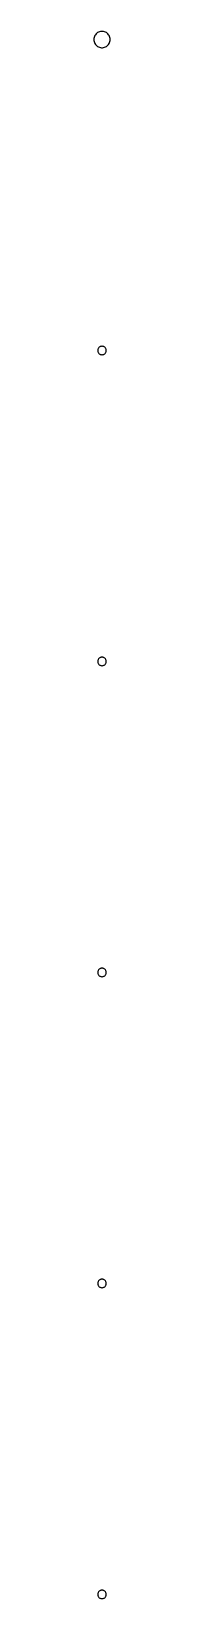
# Model space of a CAD drawing. Header units: metres. Extents: x -3 to 3, y -1 to 553.
import ezdxf

# ---------------------------------------------------------------- set-up
doc = ezdxf.new("R2010")
doc.units = ezdxf.units.M

msp = doc.modelspace()

# ---------------------------------------------------------------- linework, layer by layer
for p, q in [((-2.88, 550.36), (-2.9, 550)), ((-2.9, 550), (-2.88, 549.64)), ((-2.81, 550.72), (-2.88, 550.36)), ((-2.88, 549.64), (-2.81, 549.28)), ((-2.7, 551.07), (-2.81, 550.72)), ((-2.81, 549.28), (-2.7, 548.93)), ((-2.54, 551.4), (-2.7, 551.07)), ((-2.7, 548.93), (-2.54, 548.6)), ((-2.35, 551.71), (-2.54, 551.4)), ((-2.11, 551.99), (-2.35, 551.71)), ((-1.85, 552.23), (-2.11, 551.99)), ((-1.55, 552.45), (-1.85, 552.23)), ((-1.23, 552.62), (-1.55, 552.45)), ((-0.9, 552.76), (-1.23, 552.62)), ((-0.54, 552.85), (-0.9, 552.76)), ((-0.18, 552.89), (-0.54, 552.85)), ((0.18, 552.89), (-0.18, 552.89)), ((0.54, 552.85), (0.18, 552.89)), ((0.9, 552.76), (0.54, 552.85)), ((1.23, 552.62), (0.9, 552.76)), ((1.55, 552.45), (1.23, 552.62)), ((1.85, 552.23), (1.55, 552.45)), ((2.11, 551.99), (1.85, 552.23)), ((2.35, 551.71), (2.11, 551.99)), ((2.54, 551.4), (2.35, 551.71)), ((2.7, 551.07), (2.54, 551.4)), ((2.54, 548.6), (2.7, 548.93)), ((2.81, 550.72), (2.7, 551.07)), ((2.7, 548.93), (2.81, 549.28)), ((2.88, 550.36), (2.81, 550.72)), ((2.81, 549.28), (2.88, 549.64)), ((2.9, 550), (2.88, 550.36)), ((2.88, 549.64), (2.9, 550)), ((-2.54, 548.6), (-2.35, 548.29)), ((-2.35, 548.29), (-2.11, 548.01)), ((-2.11, 548.01), (-1.85, 547.77)), ((-1.85, 547.77), (-1.55, 547.55)), ((-1.55, 547.55), (-1.23, 547.38)), ((-1.23, 547.38), (-0.9, 547.24)), ((-0.9, 547.24), (-0.54, 547.15)), ((-0.54, 547.15), (-0.18, 547.11)), ((-0.18, 547.11), (0.18, 547.11)), ((0.18, 547.11), (0.54, 547.15)), ((0.54, 547.15), (0.9, 547.24)), ((0.9, 547.24), (1.23, 547.38)), ((1.23, 547.38), (1.55, 547.55)), ((1.55, 547.55), (1.85, 547.77)), ((1.85, 547.77), (2.11, 548.01)), ((2.11, 548.01), (2.35, 548.29)), ((2.35, 548.29), (2.54, 548.6)), ((-1.49, 440.19), (-1.5, 440)), ((-1.5, 440), (-1.49, 439.81)), ((-1.45, 440.37), (-1.49, 440.19)), ((-1.49, 439.81), (-1.45, 439.63)), ((-1.39, 440.55), (-1.45, 440.37)), ((-1.45, 439.63), (-1.39, 439.45)), ((-1.31, 440.72), (-1.39, 440.55)), ((-1.39, 439.45), (-1.31, 439.28)), ((-1.21, 440.88), (-1.31, 440.72)), ((-1.31, 439.28), (-1.21, 439.12)), ((-1.09, 441.03), (-1.21, 440.88)), ((-1.21, 439.12), (-1.09, 438.97)), ((-0.96, 441.16), (-1.09, 441.03)), ((-1.09, 438.97), (-0.96, 438.84)), ((-0.8, 441.27), (-0.96, 441.16)), ((-0.96, 438.84), (-0.8, 438.73)), ((-0.64, 441.36), (-0.8, 441.27)), ((-0.8, 438.73), (-0.64, 438.64)), ((-0.46, 441.43), (-0.64, 441.36)), ((-0.64, 438.64), (-0.46, 438.57)), ((-0.28, 441.47), (-0.46, 441.43)), ((-0.46, 438.57), (-0.28, 438.53)), ((-0.09, 441.5), (-0.28, 441.47)), ((-0.28, 438.53), (-0.09, 438.5)), ((0.09, 441.5), (-0.09, 441.5)), ((-0.09, 438.5), (0.09, 438.5)), ((0.28, 441.47), (0.09, 441.5)), ((0.09, 438.5), (0.28, 438.53)), ((0.46, 441.43), (0.28, 441.47)), ((0.28, 438.53), (0.46, 438.57)), ((0.64, 441.36), (0.46, 441.43)), ((0.46, 438.57), (0.64, 438.64)), ((0.8, 441.27), (0.64, 441.36)), ((0.64, 438.64), (0.8, 438.73)), ((0.96, 441.16), (0.8, 441.27)), ((0.8, 438.73), (0.96, 438.84)), ((1.09, 441.03), (0.96, 441.16)), ((0.96, 438.84), (1.09, 438.97)), ((1.21, 440.88), (1.09, 441.03)), ((1.09, 438.97), (1.21, 439.12)), ((1.31, 440.72), (1.21, 440.88)), ((1.21, 439.12), (1.31, 439.28)), ((1.39, 440.55), (1.31, 440.72)), ((1.31, 439.28), (1.39, 439.45)), ((1.45, 440.37), (1.39, 440.55)), ((1.39, 439.45), (1.45, 439.63)), ((1.49, 440.19), (1.45, 440.37)), ((1.45, 439.63), (1.49, 439.81)), ((1.5, 440), (1.49, 440.19)), ((1.49, 439.81), (1.5, 440)), ((-1.49, 330.19), (-1.5, 330)), ((-1.5, 330), (-1.49, 329.81)), ((-1.45, 330.37), (-1.49, 330.19)), ((-1.49, 329.81), (-1.45, 329.63)), ((-1.39, 330.55), (-1.45, 330.37)), ((-1.45, 329.63), (-1.39, 329.45)), ((-1.31, 330.72), (-1.39, 330.55)), ((-1.39, 329.45), (-1.31, 329.28)), ((-1.21, 330.88), (-1.31, 330.72)), ((-1.31, 329.28), (-1.21, 329.12)), ((-1.09, 331.03), (-1.21, 330.88)), ((-1.21, 329.12), (-1.09, 328.97)), ((-0.96, 331.16), (-1.09, 331.03)), ((-1.09, 328.97), (-0.96, 328.84)), ((-0.8, 331.27), (-0.96, 331.16)), ((-0.96, 328.84), (-0.8, 328.73)), ((-0.64, 331.36), (-0.8, 331.27)), ((-0.8, 328.73), (-0.64, 328.64)), ((-0.46, 331.43), (-0.64, 331.36)), ((-0.64, 328.64), (-0.46, 328.57)), ((-0.28, 331.47), (-0.46, 331.43)), ((-0.46, 328.57), (-0.28, 328.53)), ((-0.09, 331.5), (-0.28, 331.47)), ((-0.28, 328.53), (-0.09, 328.5)), ((0.09, 331.5), (-0.09, 331.5)), ((-0.09, 328.5), (0.09, 328.5)), ((0.28, 331.47), (0.09, 331.5)), ((0.09, 328.5), (0.28, 328.53)), ((0.46, 331.43), (0.28, 331.47)), ((0.28, 328.53), (0.46, 328.57)), ((0.64, 331.36), (0.46, 331.43)), ((0.46, 328.57), (0.64, 328.64)), ((0.8, 331.27), (0.64, 331.36)), ((0.64, 328.64), (0.8, 328.73)), ((0.96, 331.16), (0.8, 331.27)), ((0.8, 328.73), (0.96, 328.84)), ((1.09, 331.03), (0.96, 331.16)), ((0.96, 328.84), (1.09, 328.97)), ((1.21, 330.88), (1.09, 331.03)), ((1.09, 328.97), (1.21, 329.12)), ((1.31, 330.72), (1.21, 330.88)), ((1.21, 329.12), (1.31, 329.28)), ((1.39, 330.55), (1.31, 330.72)), ((1.31, 329.28), (1.39, 329.45)), ((1.45, 330.37), (1.39, 330.55)), ((1.39, 329.45), (1.45, 329.63)), ((1.49, 330.19), (1.45, 330.37)), ((1.45, 329.63), (1.49, 329.81)), ((1.5, 330), (1.49, 330.19)), ((1.49, 329.81), (1.5, 330)), ((-1.49, 220.19), (-1.5, 220)), ((-1.5, 220), (-1.49, 219.81)), ((-1.45, 220.37), (-1.49, 220.19)), ((-1.49, 219.81), (-1.45, 219.63)), ((-1.39, 220.55), (-1.45, 220.37)), ((-1.45, 219.63), (-1.39, 219.45)), ((-1.31, 220.72), (-1.39, 220.55)), ((-1.39, 219.45), (-1.31, 219.28)), ((-1.21, 220.88), (-1.31, 220.72)), ((-1.31, 219.28), (-1.21, 219.12)), ((-1.09, 221.03), (-1.21, 220.88)), ((-1.21, 219.12), (-1.09, 218.97)), ((-0.96, 221.16), (-1.09, 221.03)), ((-1.09, 218.97), (-0.96, 218.84)), ((-0.8, 221.27), (-0.96, 221.16)), ((-0.96, 218.84), (-0.8, 218.73)), ((-0.64, 221.36), (-0.8, 221.27)), ((-0.8, 218.73), (-0.64, 218.64)), ((-0.46, 221.43), (-0.64, 221.36)), ((-0.64, 218.64), (-0.46, 218.57)), ((-0.28, 221.47), (-0.46, 221.43)), ((-0.46, 218.57), (-0.28, 218.53)), ((-0.09, 221.5), (-0.28, 221.47)), ((-0.28, 218.53), (-0.09, 218.5)), ((0.09, 221.5), (-0.09, 221.5)), ((-0.09, 218.5), (0.09, 218.5)), ((0.28, 221.47), (0.09, 221.5)), ((0.09, 218.5), (0.28, 218.53)), ((0.46, 221.43), (0.28, 221.47)), ((0.28, 218.53), (0.46, 218.57)), ((0.64, 221.36), (0.46, 221.43)), ((0.46, 218.57), (0.64, 218.64)), ((0.8, 221.27), (0.64, 221.36)), ((0.64, 218.64), (0.8, 218.73)), ((0.96, 221.16), (0.8, 221.27)), ((0.8, 218.73), (0.96, 218.84)), ((1.09, 221.03), (0.96, 221.16)), ((0.96, 218.84), (1.09, 218.97)), ((1.21, 220.88), (1.09, 221.03)), ((1.09, 218.97), (1.21, 219.12)), ((1.31, 220.72), (1.21, 220.88)), ((1.21, 219.12), (1.31, 219.28)), ((1.39, 220.55), (1.31, 220.72)), ((1.31, 219.28), (1.39, 219.45)), ((1.45, 220.37), (1.39, 220.55)), ((1.39, 219.45), (1.45, 219.63)), ((1.49, 220.19), (1.45, 220.37)), ((1.45, 219.63), (1.49, 219.81)), ((1.5, 220), (1.49, 220.19)), ((1.49, 219.81), (1.5, 220)), ((-1.21, 110.88), (-1.31, 110.72)), ((-1.09, 111.03), (-1.21, 110.88)), ((-0.96, 111.16), (-1.09, 111.03)), ((-0.8, 111.27), (-0.96, 111.16)), ((-0.64, 111.36), (-0.8, 111.27)), ((-0.46, 111.43), (-0.64, 111.36)), ((-0.28, 111.47), (-0.46, 111.43)), ((-0.09, 111.5), (-0.28, 111.47)), ((0.09, 111.5), (-0.09, 111.5)), ((0.28, 111.47), (0.09, 111.5)), ((0.46, 111.43), (0.28, 111.47)), ((0.64, 111.36), (0.46, 111.43)), ((0.8, 111.27), (0.64, 111.36)), ((0.96, 111.16), (0.8, 111.27)), ((1.09, 111.03), (0.96, 111.16)), ((1.21, 110.88), (1.09, 111.03)), ((1.31, 110.72), (1.21, 110.88)), ((-1.49, 110.19), (-1.5, 110)), ((-1.5, 110), (-1.49, 109.81)), ((-1.45, 110.37), (-1.49, 110.19)), ((-1.49, 109.81), (-1.45, 109.63)), ((-1.39, 110.55), (-1.45, 110.37)), ((-1.45, 109.63), (-1.39, 109.45)), ((-1.31, 110.72), (-1.39, 110.55)), ((-1.39, 109.45), (-1.31, 109.28)), ((-1.31, 109.28), (-1.21, 109.12)), ((-1.21, 109.12), (-1.09, 108.97)), ((-1.09, 108.97), (-0.96, 108.84)), ((-0.96, 108.84), (-0.8, 108.73)), ((-0.8, 108.73), (-0.64, 108.64)), ((-0.64, 108.64), (-0.46, 108.57)), ((-0.46, 108.57), (-0.28, 108.53)), ((-0.28, 108.53), (-0.09, 108.5)), ((-0.09, 108.5), (0.09, 108.5)), ((0.09, 108.5), (0.28, 108.53)), ((0.28, 108.53), (0.46, 108.57)), ((0.46, 108.57), (0.64, 108.64)), ((0.64, 108.64), (0.8, 108.73)), ((0.8, 108.73), (0.96, 108.84)), ((0.96, 108.84), (1.09, 108.97)), ((1.09, 108.97), (1.21, 109.12)), ((1.21, 109.12), (1.31, 109.28)), ((1.39, 110.55), (1.31, 110.72)), ((1.31, 109.28), (1.39, 109.45)), ((1.45, 110.37), (1.39, 110.55)), ((1.39, 109.45), (1.45, 109.63)), ((1.49, 110.19), (1.45, 110.37)), ((1.45, 109.63), (1.49, 109.81)), ((1.5, 110), (1.49, 110.19)), ((1.49, 109.81), (1.5, 110)), ((-1.49, 0.19), (-1.5, 0)), ((-1.5, 0), (-1.49, -0.19)), ((-1.45, 0.37), (-1.49, 0.19)), ((-1.39, 0.55), (-1.45, 0.37)), ((-1.31, 0.72), (-1.39, 0.55)), ((-1.21, 0.88), (-1.31, 0.72)), ((-1.09, 1.03), (-1.21, 0.88)), ((-0.96, 1.16), (-1.09, 1.03)), ((-0.8, 1.27), (-0.96, 1.16)), ((-0.64, 1.36), (-0.8, 1.27)), ((-0.46, 1.43), (-0.64, 1.36)), ((-0.28, 1.47), (-0.46, 1.43)), ((-0.09, 1.5), (-0.28, 1.47)), ((0.09, 1.5), (-0.09, 1.5)), ((0.28, 1.47), (0.09, 1.5)), ((0.46, 1.43), (0.28, 1.47)), ((0.64, 1.36), (0.46, 1.43)), ((0.8, 1.27), (0.64, 1.36)), ((0.96, 1.16), (0.8, 1.27)), ((1.09, 1.03), (0.96, 1.16)), ((1.21, 0.88), (1.09, 1.03)), ((1.31, 0.72), (1.21, 0.88)), ((1.39, 0.55), (1.31, 0.72)), ((1.45, 0.37), (1.39, 0.55)), ((1.49, 0.19), (1.45, 0.37)), ((1.5, 0), (1.49, 0.19)), ((1.49, -0.19), (1.5, 0)), ((-1.49, -0.19), (-1.45, -0.37)), ((-1.45, -0.37), (-1.39, -0.55)), ((-1.39, -0.55), (-1.31, -0.72)), ((-1.31, -0.72), (-1.21, -0.88)), ((-1.21, -0.88), (-1.09, -1.03)), ((-1.09, -1.03), (-0.96, -1.16)), ((-0.96, -1.16), (-0.8, -1.27)), ((-0.8, -1.27), (-0.64, -1.36)), ((-0.64, -1.36), (-0.46, -1.43)), ((-0.46, -1.43), (-0.28, -1.47)), ((-0.28, -1.47), (-0.09, -1.5)), ((-0.09, -1.5), (0.09, -1.5)), ((0.09, -1.5), (0.28, -1.47)), ((0.28, -1.47), (0.46, -1.43)), ((0.46, -1.43), (0.64, -1.36)), ((0.64, -1.36), (0.8, -1.27)), ((0.8, -1.27), (0.96, -1.16)), ((0.96, -1.16), (1.09, -1.03)), ((1.09, -1.03), (1.21, -0.88)), ((1.21, -0.88), (1.31, -0.72)), ((1.31, -0.72), (1.39, -0.55)), ((1.39, -0.55), (1.45, -0.37)), ((1.45, -0.37), (1.49, -0.19))]:
    msp.add_line(p, q)

doc.saveas('drawing.dxf')
